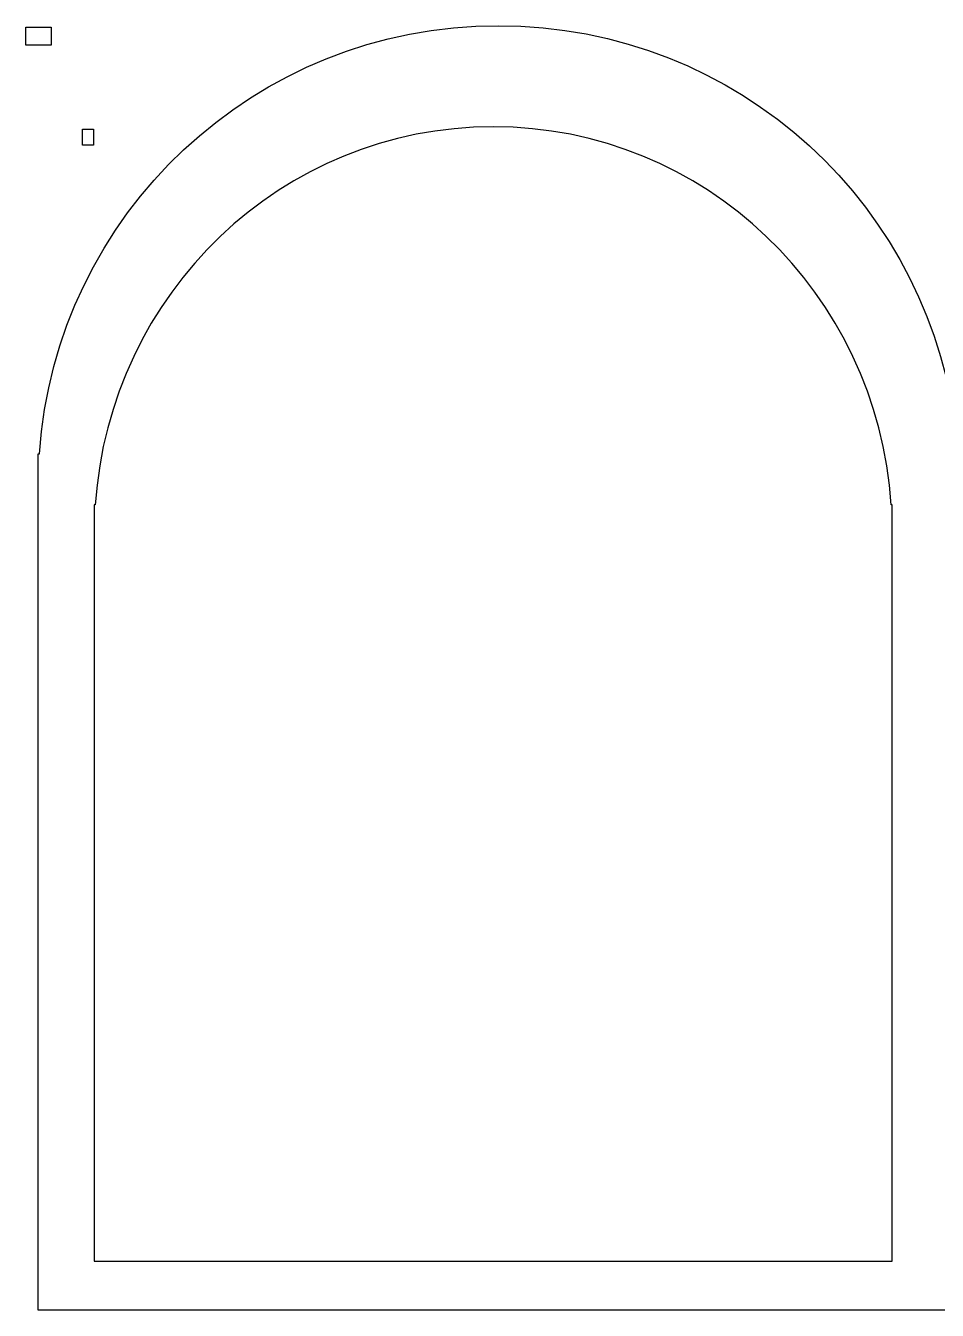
# Model space of a CAD drawing. Header units: centimetres. Extents: x -12.3 to 12.1, y -16.9 to 16.9.
# Drawn here: x -12.28 to -0.49, y 0.28 to 16.89 of the extents above; entities that cross this region are included whole.
import ezdxf

# ---------------------------------------------------------------- set-up
doc = ezdxf.new("R2010")
doc.units = ezdxf.units.CM
doc.header["$MEASUREMENT"] = 0
doc.header["$XCLIPFRAME"] = 0
doc.layers.add('Layer 1', color=7, linetype='Continuous')
picture_1 = doc.add_image_def('image2.jpg', size_in_pixel=(1710, 1195))
picture_2 = doc.add_image_def('image6.jpg', size_in_pixel=(743, 1055))

msp = doc.modelspace()

# ---------------------------------------------------------------- linework, layer by layer
at = {"layer": 'Layer 1', "lineweight": 25}
for points, knots in [([(-6.16522, 16.88801), (-9.32245, 16.88801), (-11.88995, 14.45442), (-12.10346, 11.35326), (-12.10346, 11.35326), (-12.10346, 11.35326), (-12.11917, 11.35326), (-12.11917, 11.35326), (-12.11917, 11.35326), (-12.11917, 11.35326), (-12.11917, 0.28127), (-12.11917, 0.28127), (-12.11917, 0.28127), (-12.11917, 0.28127), (-0.26997, 0.28127), (-0.26997, 0.28127), (-0.26997, 0.28127), (-0.26997, 0.28127), (-0.21127, 0.28127), (-0.21127, 0.28127), (-0.21127, 0.28127), (-0.21127, 0.28127), (11.63793, 0.28127), (11.63793, 0.28127), (11.63793, 0.28127), (11.63793, 0.28127), (11.63793, 11.35326), (11.63793, 11.35326), (11.63793, 11.35326), (11.63793, 11.35326), (11.62222, 11.35326), (11.62222, 11.35326), (11.62222, 11.35326), (11.4087, 14.45443), (8.84121, 16.88801), (5.68398, 16.88801), (5.68398, 16.88801), (2.58007, 16.88801), (0.04737, 14.53649), (-0.24021, 11.51035), (-0.24021, 11.51035), (-0.52775, 14.53652), (-3.06128, 16.88801), (-6.16522, 16.88801)], [0, 0, 0, 0, 0.08333333, 0.08333333, 0.08333333, 0.08333333, 0.16666667, 0.16666667, 0.16666667, 0.16666667, 0.25, 0.25, 0.25, 0.25, 0.33333333, 0.33333333, 0.33333333, 0.33333333, 0.41666667, 0.41666667, 0.41666667, 0.41666667, 0.5, 0.5, 0.5, 0.5, 0.58333333, 0.58333333, 0.58333333, 0.58333333, 0.66666667, 0.66666667, 0.66666667, 0.66666667, 0.75, 0.75, 0.75, 0.75, 0.83333333, 0.83333333, 0.83333333, 0.83333333, 1, 1, 1, 1]), ([(-6.23418, 15.58127), (-3.49789, 15.58127), (-1.27229, 13.43191), (-1.08724, 10.69346), (-1.08724, 10.69346), (-1.08724, 10.69346), (-1.07432, 10.69346), (-1.07432, 10.69346), (-1.07432, 10.69346), (-1.07432, 10.69346), (-1.07432, 0.91603), (-1.07432, 0.91603), (-1.07432, 0.91603), (-1.07432, 0.91603), (-11.39403, 0.91603), (-11.39403, 0.91603), (-11.39403, 0.91603), (-11.39403, 0.91603), (-11.39403, 10.69346), (-11.39403, 10.69346), (-11.39403, 10.69346), (-11.39403, 10.69346), (-11.38111, 10.69346), (-11.38111, 10.69346), (-11.38111, 10.69346), (-11.19606, 13.43191), (-8.97047, 15.58127), (-6.23417, 15.58127), (-6.23417, 15.58127), (-6.23417, 15.58127), (-6.23418, 15.58127), (-6.23418, 15.58127)], [0, 0, 0, 0, 0.11111111, 0.11111111, 0.11111111, 0.11111111, 0.22222222, 0.22222222, 0.22222222, 0.22222222, 0.33333333, 0.33333333, 0.33333333, 0.33333333, 0.44444444, 0.44444444, 0.44444444, 0.44444444, 0.55555556, 0.55555556, 0.55555556, 0.55555556, 0.66666667, 0.66666667, 0.66666667, 0.66666667, 0.77777778, 0.77777778, 0.77777778, 0.77777778, 1, 1, 1, 1])]:
    msp.add_open_spline(points, degree=3, knots=knots, dxfattribs=at)

# ---------------------------------------------------------------- pictures from other files: only their frames are drawn
at = {"layer": 'Layer 1'}
image = msp.add_image(picture_1, insert=(-12.11917, 0.28127), size_in_units=(23.75, 16.59722), dxfattribs=at)
image.set_boundary_path([(-12.1192, 0.2813), (11.638, 16.888)])
image.dxf.flags = 3
image = msp.add_image(picture_2, insert=(-11.39403, 0.91603), size_in_units=(10.31944, 14.65278), dxfattribs=at)
image.set_boundary_path([(-11.394, 0.916), (-1.0743, 15.5813)])
image.dxf.flags = 3

doc.saveas('drawing.dxf')
